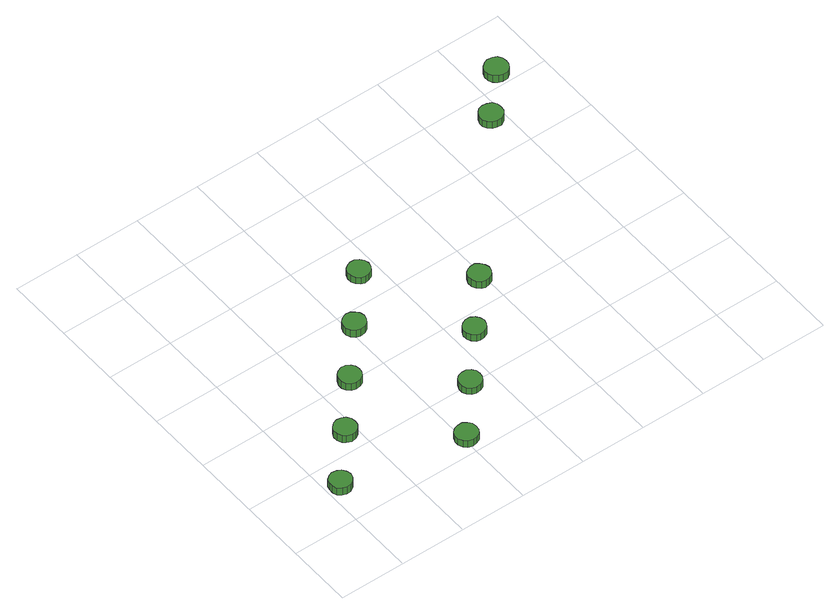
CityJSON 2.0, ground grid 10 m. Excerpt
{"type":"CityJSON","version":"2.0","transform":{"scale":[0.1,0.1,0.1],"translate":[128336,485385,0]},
"CityObjects":{
"tree1":{"type":"SolitaryVegetationObject","attributes":{"function":"something"},"geometry":[{"type":"MultiSurface","lod":"1","boundaries":[[[0,1,2,3,4,5,6,7,8,9,10,11,12,13,14]],[[15,16,17,18,19,20,21,22,23,24,25,26,27,28,29]],[[0,29,28,1]],[[1,28,27,2]],[[2,27,26,3]],[[3,26,25,4]],[[4,25,24,5]],[[5,24,23,6]],[[6,23,22,7]],[[7,22,21,8]],[[8,21,20,9]],[[9,20,19,10]],[[10,19,18,11]],[[11,18,17,12]],[[12,17,16,13]],[[13,16,15,14]],[[14,15,29,0]]]}]},
"tree2":{"type":"SolitaryVegetationObject","attributes":{"function":"something"},"geometry":[{"type":"MultiSurface","lod":"1","boundaries":[[[30,31,32,33,34,35,36,37,38,39,40,41,42,43,44]],[[45,46,47,48,49,50,51,52,53,54,55,56,57,58,59]],[[30,59,58,31]],[[31,58,57,32]],[[32,57,56,33]],[[33,56,55,34]],[[34,55,54,35]],[[35,54,53,36]],[[36,53,52,37]],[[37,52,51,38]],[[38,51,50,39]],[[39,50,49,40]],[[40,49,48,41]],[[41,48,47,42]],[[42,47,46,43]],[[43,46,45,44]],[[44,45,59,30]]]}]},
"tree3":{"type":"SolitaryVegetationObject","attributes":{"function":"something"},"geometry":[{"type":"MultiSurface","lod":"1","boundaries":[[[60,61,62,63,64,65,66,67,68,69,70,71,72,73,74]],[[75,76,77,78,79,80,81,82,83,84,85,86,87,88,89]],[[60,89,88,61]],[[61,88,87,62]],[[62,87,86,63]],[[63,86,85,64]],[[64,85,84,65]],[[65,84,83,66]],[[66,83,82,67]],[[67,82,81,68]],[[68,81,80,69]],[[69,80,79,70]],[[70,79,78,71]],[[71,78,77,72]],[[72,77,76,73]],[[73,76,75,74]],[[74,75,89,60]]]}]},
"tree4":{"type":"SolitaryVegetationObject","attributes":{"function":"something"},"geometry":[{"type":"MultiSurface","lod":"1","boundaries":[[[90,91,92,93,94,95,96,97,98,99,100,101,102,103,104]],[[105,106,107,108,109,110,111,112,113,114,115,116,117,118,119]],[[90,119,118,91]],[[91,118,117,92]],[[92,117,116,93]],[[93,116,115,94]],[[94,115,114,95]],[[95,114,113,96]],[[96,113,112,97]],[[97,112,111,98]],[[98,111,110,99]],[[99,110,109,100]],[[100,109,108,101]],[[101,108,107,102]],[[102,107,106,103]],[[103,106,105,104]],[[104,105,119,90]]]}]},
"tree5":{"type":"SolitaryVegetationObject","attributes":{"function":"something"},"geometry":[{"type":"MultiSurface","lod":"1","boundaries":[[[120,121,122,123,124,125,126,127,128,129,130,131,132,133,134]],[[135,136,137,138,139,140,141,142,143,144,145,146,147,148,149]],[[120,149,148,121]],[[121,148,147,122]],[[122,147,146,123]],[[123,146,145,124]],[[124,145,144,125]],[[125,144,143,126]],[[126,143,142,127]],[[127,142,141,128]],[[128,141,140,129]],[[129,140,139,130]],[[130,139,138,131]],[[131,138,137,132]],[[132,137,136,133]],[[133,136,135,134]],[[134,135,149,120]]]}]},
"tree6":{"type":"SolitaryVegetationObject","attributes":{"function":"something"},"geometry":[{"type":"MultiSurface","lod":"1","boundaries":[[[150,151,152,153,154,155,156,157,158,159,160,161,162,163,164]],[[165,166,167,168,169,170,171,172,173,174,175,176,177,178,179]],[[150,179,178,151]],[[151,178,177,152]],[[152,177,176,153]],[[153,176,175,154]],[[154,175,174,155]],[[155,174,173,156]],[[156,173,172,157]],[[157,172,171,158]],[[158,171,170,159]],[[159,170,169,160]],[[160,169,168,161]],[[161,168,167,162]],[[162,167,166,163]],[[163,166,165,164]],[[164,165,179,150]]]}]},
"tree7":{"type":"SolitaryVegetationObject","attributes":{"function":"something"},"geometry":[{"type":"MultiSurface","lod":"1","boundaries":[[[180,181,182,183,184,185,186,187,188,189,190,191,192,193,194]],[[195,196,197,198,199,200,201,202,203,204,205,206,207,208,209]],[[180,209,208,181]],[[181,208,207,182]],[[182,207,206,183]],[[183,206,205,184]],[[184,205,204,185]],[[185,204,203,186]],[[186,203,202,187]],[[187,202,201,188]],[[188,201,200,189]],[[189,200,199,190]],[[190,199,198,191]],[[191,198,197,192]],[[192,197,196,193]],[[193,196,195,194]],[[194,195,209,180]]]}]},
"tree8":{"type":"SolitaryVegetationObject","attributes":{"function":"something"},"geometry":[{"type":"MultiSurface","lod":"1","boundaries":[[[210,211,212,213,214,215,216,217,218,219,220,221,222,223,224]],[[225,226,227,228,229,230,231,232,233,234,235,236,237,238,239]],[[210,239,238,211]],[[211,238,237,212]],[[212,237,236,213]],[[213,236,235,214]],[[214,235,234,215]],[[215,234,233,216]],[[216,233,232,217]],[[217,232,231,218]],[[218,231,230,219]],[[219,230,229,220]],[[220,229,228,221]],[[221,228,227,222]],[[222,227,226,223]],[[223,226,225,224]],[[224,225,239,210]]]}]},
"tree9":{"type":"SolitaryVegetationObject","attributes":{"function":"something"},"geometry":[{"type":"MultiSurface","lod":"1","boundaries":[[[240,241,242,243,244,245,246,247,248,249,250,251,252,253,254]],[[255,256,257,258,259,260,261,262,263,264,265,266,267,268,269]],[[240,269,268,241]],[[241,268,267,242]],[[242,267,266,243]],[[243,266,265,244]],[[244,265,264,245]],[[245,264,263,246]],[[246,263,262,247]],[[247,262,261,248]],[[248,261,260,249]],[[249,260,259,250]],[[250,259,258,251]],[[251,258,257,252]],[[252,257,256,253]],[[253,256,255,254]],[[254,255,269,240]]]}]},
"tree10":{"type":"SolitaryVegetationObject","attributes":{"function":"something"},"geometry":[{"type":"MultiSurface","lod":"1","boundaries":[[[270,271,272,273,274,275,276,277,278,279,280,281,282,283,284]],[[285,286,287,288,289,290,291,292,293,294,295,296,297,298,299]],[[270,299,298,271]],[[271,298,297,272]],[[272,297,296,273]],[[273,296,295,274]],[[274,295,294,275]],[[275,294,293,276]],[[276,293,292,277]],[[277,292,291,278]],[[278,291,290,279]],[[279,290,289,280]],[[280,289,288,281]],[[281,288,287,282]],[[282,287,286,283]],[[283,286,285,284]],[[284,285,299,270]]]}]},
"tree11":{"type":"SolitaryVegetationObject","attributes":{"function":"something"},"geometry":[{"type":"MultiSurface","lod":"1","boundaries":[[[300,301,302,303,304,305,306,307,308,309,310,311,312,313,314]],[[315,316,317,318,319,320,321,322,323,324,325,326,327,328,329]],[[300,329,328,301]],[[301,328,327,302]],[[302,327,326,303]],[[303,326,325,304]],[[304,325,324,305]],[[305,324,323,306]],[[306,323,322,307]],[[307,322,321,308]],[[308,321,320,309]],[[309,320,319,310]],[[310,319,318,311]],[[311,318,317,312]],[[312,317,316,313]],[[313,316,315,314]],[[314,315,329,300]]]}]}
},
"vertices":[
[38,60,17],[36,67,17],[32,73,17],[26,76,17],[19,77,17],[13,75,17],[7,70,17],[5,64,17],[5,57,17],[7,50,17],[13,46,17],[19,44,17],[26,44,17],[32,48,17],[36,53,17],[36,53,4],[32,48,4],[26,44,4],[19,44,4],[13,46,4],[7,50,4],[5,57,4],[5,64,4],[7,70,4],[13,75,4],[19,77,4],[26,76,4],[32,73,4],[36,67,4],[38,60,4],
[100,131,17],[99,138,17],[95,144,17],[89,147,17],[82,148,17],[75,146,17],[70,141,17],[67,135,17],[67,128,17],[70,121,17],[75,117,17],[82,114,17],[89,115,17],[95,119,17],[99,124,17],[99,124,4],[95,119,4],[89,115,4],[82,114,4],[75,117,4],[70,121,4],[67,128,4],[67,135,4],[70,141,4],[75,146,4],[82,148,4],[89,147,4],[95,144,4],[99,138,4],[100,131,4],
[162,202,17],[161,209,17],[157,214,17],[151,218,17],[144,219,17],[137,216,17],[132,212,17],[129,205,17],[129,198,17],[132,192,17],[137,187,17],[144,185,17],[151,186,17],[157,189,17],[161,195,17],[161,195,4],[157,189,4],[151,186,4],[144,185,4],[137,187,4],[132,192,4],[129,198,4],[129,205,4],[132,212,4],[137,216,4],[144,219,4],[151,218,4],[157,214,4],[161,209,4],[162,202,4],
[220,26,18],[219,33,18],[215,38,18],[209,42,18],[202,42,18],[195,40,18],[190,36,18],[187,29,18],[187,22,18],[190,16,18],[195,11,18],[202,9,18],[209,10,18],[215,13,18],[219,19,18],[219,19,6],[215,13,6],[209,10,6],[202,9,6],[195,11,6],[190,16,6],[187,22,6],[187,29,6],[190,36,6],[195,40,6],[202,42,6],[209,42,6],[215,38,6],[219,33,6],[220,26,6],
[226,274,17],[224,281,17],[220,286,17],[214,290,17],[207,291,17],[200,288,17],[195,284,17],[192,277,17],[192,270,17],[195,264,17],[200,259,17],[207,257,17],[214,258,17],[220,261,17],[224,267,17],[224,267,4],[220,261,4],[214,258,4],[207,257,4],[200,259,4],[195,264,4],[192,270,4],[192,277,4],[195,284,4],[200,288,4],[207,291,4],[214,290,4],[220,286,4],[224,281,4],[226,274,4],
[282,98,18],[281,105,18],[277,110,18],[271,114,18],[264,114,18],[257,112,18],[252,108,18],[249,101,18],[249,94,18],[252,88,18],[257,83,18],[264,81,18],[271,82,18],[277,85,18],[281,91,18],[281,91,6],[277,85,6],[271,82,6],[264,81,6],[257,83,6],[252,88,6],[249,94,6],[249,101,6],[252,108,6],[257,112,6],[264,114,6],[271,114,6],[277,110,6],[281,105,6],[282,98,6],
[288,345,17],[286,352,17],[282,357,17],[276,361,17],[269,361,17],[263,359,17],[258,355,17],[255,348,17],[255,341,17],[258,335,17],[263,330,17],[269,328,17],[276,329,17],[282,332,17],[286,338,17],[286,338,5],[282,332,5],[276,329,5],[269,328,5],[263,330,5],[258,335,5],[255,341,5],[255,348,5],[258,355,5],[263,359,5],[269,361,5],[276,361,5],[282,357,5],[286,352,5],[288,345,5],
[345,170,18],[343,177,18],[339,182,18],[333,186,18],[326,186,18],[320,184,18],[315,180,18],[312,173,18],[312,166,18],[315,160,18],[320,155,18],[326,153,18],[333,154,18],[339,157,18],[343,163,18],[343,163,6],[339,157,6],[333,154,6],[326,153,6],[320,155,6],[315,160,6],[312,166,6],[312,173,6],[315,180,6],[320,184,6],[326,186,6],[333,186,6],[339,182,6],[343,177,6],[345,170,6],
[408,241,19],[406,247,19],[402,253,19],[396,257,19],[389,257,19],[383,255,19],[378,251,19],[375,244,19],[375,237,19],[378,231,19],[383,226,19],[389,224,19],[396,225,19],[402,228,19],[406,234,19],[406,234,6],[402,228,6],[396,225,6],[389,224,6],[383,226,6],[378,231,6],[375,237,6],[375,244,6],[378,251,6],[383,255,6],[389,257,6],[396,257,6],[402,253,6],[406,247,6],[408,241,6],
[596,459,19],[595,466,19],[591,472,19],[584,475,19],[577,476,19],[570,474,19],[565,469,19],[562,462,19],[562,455,19],[565,449,19],[570,444,19],[577,442,19],[584,442,19],[591,446,19],[595,452,19],[595,452,6],[591,446,6],[584,442,6],[577,442,6],[570,444,6],[565,449,6],[562,455,6],[562,462,6],[565,469,6],[570,474,6],[577,476,6],[584,475,6],[591,472,6],[595,466,6],[596,459,6],
[652,520,19],[651,527,19],[647,533,19],[641,536,19],[633,537,19],[627,535,19],[621,530,19],[618,523,19],[618,516,19],[621,510,19],[627,505,19],[633,503,19],[641,503,19],[647,507,19],[651,513,19],[651,513,6],[647,507,6],[641,503,6],[633,503,6],[627,505,6],[621,510,6],[618,516,6],[618,523,6],[621,530,6],[627,535,6],[633,537,6],[641,536,6],[647,533,6],[651,527,6],[652,520,6]
]}
